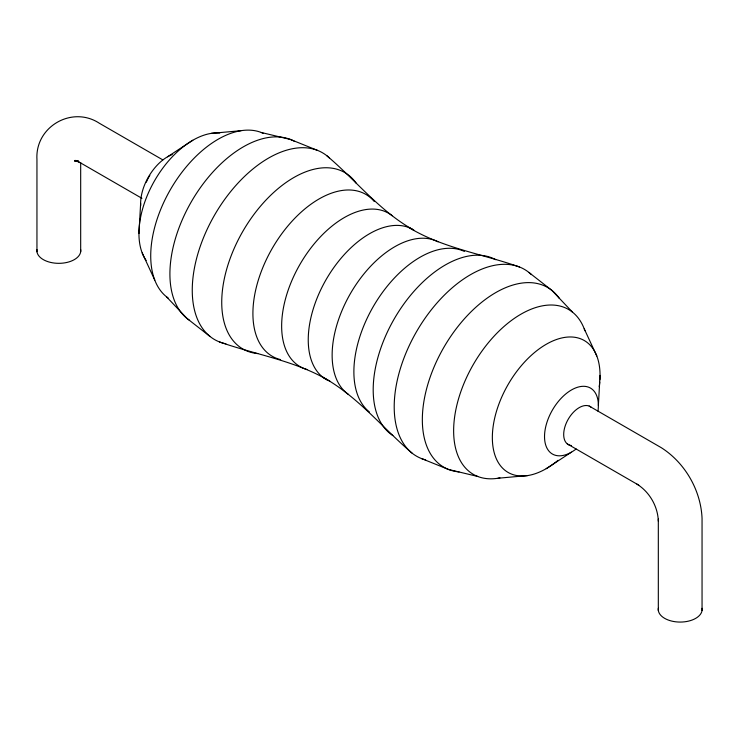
<?xml version="1.0" encoding="UTF-8"?>
<svg xmlns="http://www.w3.org/2000/svg" width="739" height="739" viewBox="0 0 739 739"><rect width="100%" height="100%" fill="white"/><g stroke="black" fill="none" stroke-linecap="round" stroke-linejoin="round"><path stroke-width="1.11" d="M138.941 233.542L140.632 203.419M598.368 405.517L600.059 375.394M167.55 156.788L192.796 140.262M546.204 468.674L571.45 452.157M76.588 160.705L74.556 161.12L78.279 160.788L74.953 160.437L80.292 162.746M211.215 133.38L241.062 130.692M497.938 478.244L527.785 475.556M261.31 132.503L290.445 139.468L317.548 150.405M477.69 476.443L448.555 469.468L421.452 458.531M519.499 267.001C482.521 253.948 442.947 248.175 408.879 227.547M219.501 341.935C256.479 354.988 296.053 360.761 330.121 381.389M162.829 159.901L99.469 123.321C72.117 105.234 34.964 126.683 36.95 159.421L36.95 251.759M589.186 406.062L661.331 447.714C685.007 462.808 700.812 490.179 702.05 518.233L702.05 610.506M78.325 161.601L141.934 198.329M567.321 443.927L638.755 485.163M636.907 484.1C649.498 491.906 657.858 506.391 658.32 521.198M326.952 155.837C356.041 180.427 379.846 211.243 413.628 230.041M322.573 377.029C357.473 396.215 382.257 427.613 412.048 453.109M528.902 272.423L551.922 290.427L572.522 312.181M210.098 336.513L187.078 318.509L166.478 296.764M584.216 328.809L596.807 356.004M142.193 252.932L154.784 280.127M658.32 519.064L658.32 610.506M80.68 162.525L80.68 251.759M499.952 477.893A95.202 54.963 -60 0 1 473.357 364.429A95.202 54.963 -60 0 1 584.909 330.73M459.03 471.898A103.765 59.905 -60 0 1 443.834 347.385A103.765 59.905 -60 0 1 559.257 298.288M425.646 459.898A107.857 62.27 -60 0 1 416.075 332.448A107.857 62.27 -60 0 1 531.378 274.594M392.834 435.52A101.871 58.815 -60 0 1 394.792 317.927A101.871 58.815 -60 0 1 495.666 259.685M369.343 411.919A93.493 53.975 -60 0 1 374.156 305.068A93.493 53.975 -60 0 1 464.406 251.436M348.586 394.524A88.532 51.111 -60 0 1 350.96 292.644A88.532 51.111 -60 0 1 438.033 241.829M327.146 380.022A86.629 50.012 -60 0 1 326.185 279.462A86.629 50.012 -60 0 1 413.748 230.014M558.065 460.295A76.163 43.971 -60 0 1 492.765 445.072A76.163 43.971 -60 0 1 544.726 345.178A76.163 43.971 -60 0 1 599.92 379.809M599.763 382.072A76.163 43.971 -60 0 1 599.237 386.663M576.124 448.979A38.077 21.985 -60 0 1 544.569 438.384A38.077 21.985 -60 0 1 573.011 389.12A38.077 21.985 -60 0 1 597.962 411.152M168.187 298.039A95.202 54.963 -60 0 1 170.441 189.544A95.202 54.963 -60 0 1 263.269 133.343M146.156 260.47A76.163 43.971 -60 0 1 154.719 180.464A76.163 43.971 -60 0 1 219.723 133.048M225.885 343.811A107.857 62.27 -60 0 1 213.202 217.497A107.857 62.27 -60 0 1 329.437 157.998M189.618 320.356A103.765 59.905 -60 0 1 191.854 200.86A103.765 59.905 -60 0 1 294.251 141.223M257.754 353.575A101.871 58.815 -60 0 1 242.835 231.335A101.871 58.815 -60 0 1 356.152 183.143M280.571 359.616A93.493 53.975 -60 0 1 273.19 246.761A93.493 53.975 -60 0 1 374.248 201.488M307.239 369.565A88.532 51.111 -60 0 1 298.565 266.853A88.532 51.111 -60 0 1 392.215 215.742M140.696 205.553A38.077 21.985 -60 0 1 172.233 154.553M571.45 445.543A21.948 12.674 -60 0 1 567.321 420.888A21.948 12.674 -60 0 1 591.098 407.161M146.35 182.191A21.948 12.674 -60 0 1 149.814 175.42M80.68 249.551A21.948 12.674 0 0 1 58.815 263.333A21.948 12.674 0 0 1 36.95 249.551M702.05 608.299A21.948 12.674 0 0 1 680.185 622.072A21.948 12.674 0 0 1 658.32 608.299"/></g></svg>
